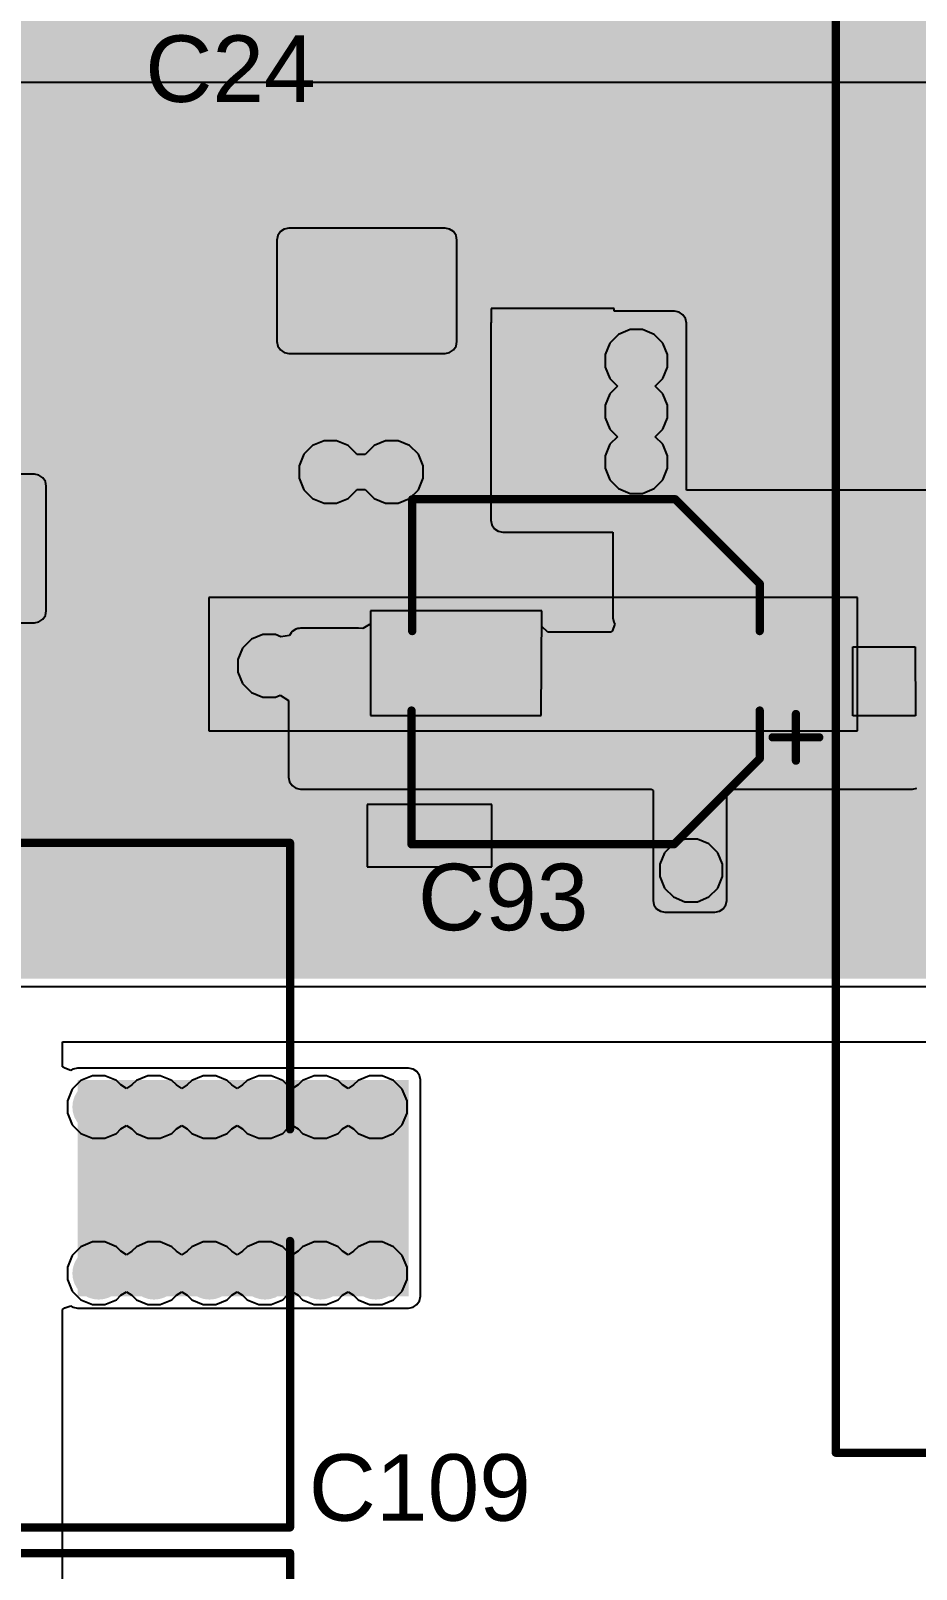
# Model space of a CAD drawing. Header units: millimetres. Extents: x 0 to 214, y 0 to 214.
# Drawn here: x 4.133 to 4.665, y 1.116 to 2.041 of the extents above; entities that cross this region are included whole.
import ezdxf

# ---------------------------------------------------------------- set-up
doc = ezdxf.new("R2010")
doc.units = ezdxf.units.MM
doc.header["$MEASUREMENT"] = 0
for name, color, linetype in [('BottomLayer', 5, 'Continuous'), ('BottomPaste', 16, 'Continuous'), ('BottomSolder', 6, 'Continuous'), ('TopLayer', 1, 'Continuous'), ('TopOverlay', 2, 'Continuous'), ('TopPaste', 8, 'Continuous'), ('TopSolder', 216, 'Continuous'), ('ViaHoleLayer', 16, 'Continuous')]:
    doc.layers.add(name, color=color, linetype=linetype)
doc.styles.add('Arial', font='', dxfattribs={"height": 0.2})
doc.styles.get('Arial').set_extended_font_data('Arial')

# ---------------------------------------------------------------- blocks, each defined once
blk = doc.blocks.new('50SVPF68M_4')
at = {"layer": 'TopOverlay', "const_width": 0.005}
for points in [[(-0.12165, 0.20576), (0.20576, 0.20576)], [(0.20576, 0.03356), (0.20576, 0.20576)]]:
    blk.add_lwpolyline(points, dxfattribs=at)
at = {"layer": 'TopOverlay', "const_width": 0.0025}
blk.add_lwpolyline([(0.20451, 0.20576, 1), (0.20701, 0.20576, 1)], format="xyb", close=True, dxfattribs=at)
blk.add_lwpolyline([(0.20451, 0.20576, 1), (0.20701, 0.20576, 1)], format="xyb", close=True, dxfattribs=at)
blk = doc.blocks.new('50SVPF68M_5')
at = {"layer": 'TopLayer'}
blk.add_hatch(color=1, dxfattribs=at).paths.add_polyline_path([(0.08858, 0.03248), (0.26575, 0.03248), (0.26575, -0.03248), (0.08858, -0.03248)])
at = {"layer": 'TopPaste'}
blk.add_hatch(color=8, dxfattribs=at).paths.add_polyline_path([(0.08858, 0.03248), (0.26575, 0.03248), (0.26575, -0.03248), (0.08858, -0.03248)])
at = {"layer": 'TopSolder'}
blk.add_hatch(color=216, dxfattribs=at).paths.add_polyline_path([(0.08658, 0.03448), (0.26775, 0.03448), (0.26775, -0.03448), (0.08658, -0.03448)])
at = {"layer": 'TopOverlay', "const_width": 0.005}
for points in [[(-0.12165, 0.20576), (0.20576, 0.20576)], [(0.20576, 0.03356), (0.20576, 0.20576)], [(0.20576, -0.20576), (0.20576, -0.03356)], [(-0.12165, -0.20576), (0.20576, -0.20576)]]:
    blk.add_lwpolyline(points, dxfattribs=at)
at = {"layer": 'TopOverlay', "const_width": 0.0025}
for points in [[(0.20451, 0.20576, 1), (0.20701, 0.20576, 1)], [(0.20451, 0.20576, 1), (0.20701, 0.20576, 1)], [(0.20451, 0.03356, 1), (0.20701, 0.03356, 1)], [(0.20451, -0.03356, 1), (0.20701, -0.03356, 1)], [(0.20451, -0.20576, 1), (0.20701, -0.20576, 1)], [(0.20451, -0.20576, 1), (0.20701, -0.20576, 1)]]:
    blk.add_lwpolyline(points, format="xyb", close=True, dxfattribs=at)
blk = doc.blocks.new('NB90_12S_S_C_12')
at = {"layer": 'TopOverlay', "const_width": 0.005}
for points in [[(0.4237, -0.71383), (0.4237, -0.62203)], [(0.4237, -0.71383), (-0.43857, -0.71381)]]:
    blk.add_lwpolyline(points, dxfattribs=at)
at = {"layer": 'TopOverlay', "const_width": 0.0025}
blk.add_lwpolyline([(0.42245, -0.71383, 1), (0.42495, -0.71383, 1)], format="xyb", close=True, dxfattribs=at)
blk.add_lwpolyline([(0.42245, -0.71383, 1), (0.42495, -0.71383, 1)], format="xyb", close=True, dxfattribs=at)
blk = doc.blocks.new('R___0402_B_15')
at = {"layer": 'BottomLayer'}
for points in [[(-0.0095, 0.0125), (-0.0095, -0.0125), (-0.0275, -0.0125), (-0.0275, 0.0125)], [(0.0275, 0.0125), (0.0275, -0.0125), (0.0095, -0.0125), (0.0095, 0.0125)]]:
    blk.add_hatch(color=5, dxfattribs=at).paths.add_polyline_path(points)
at = {"layer": 'BottomPaste'}
for points in [[(-0.0095, 0.0125), (-0.0095, -0.0125), (-0.0275, -0.0125), (-0.0275, 0.0125)], [(0.0275, 0.0125), (0.0275, -0.0125), (0.0095, -0.0125), (0.0095, 0.0125)]]:
    blk.add_hatch(color=16, dxfattribs=at).paths.add_polyline_path(points)
at = {"layer": 'BottomSolder'}
for points in [[(-0.00733, 0.01467), (-0.00733, -0.01467), (-0.02967, -0.01467), (-0.02967, 0.01467)], [(0.02967, 0.01467), (0.02967, -0.01467), (0.00733, -0.01467), (0.00733, 0.01467)]]:
    blk.add_hatch(color=6, dxfattribs=at).paths.add_polyline_path(points)
blk = doc.blocks.new('SOIC_8_0_154___3_90___W______B_25')
at = {"layer": 'BottomLayer'}
for points in [[(-0.07579, 0.08681), (-0.07579, 0.06319), (-0.13681, 0.06319), (-0.13681, 0.08681)], [(0.13681, 0.08681), (0.13681, 0.06319), (0.07579, 0.06319), (0.07579, 0.08681)], [(-0.07579, 0.03681), (-0.07579, 0.01319), (-0.13681, 0.01319), (-0.13681, 0.03681)], [(0.13681, 0.03681), (0.13681, 0.01319), (0.07579, 0.01319), (0.07579, 0.03681)], [(-0.07579, -0.01319), (-0.07579, -0.03681), (-0.13681, -0.03681), (-0.13681, -0.01319)], [(0.13681, -0.01319), (0.13681, -0.03681), (0.07579, -0.03681), (0.07579, -0.01319)], [(-0.07579, -0.06319), (-0.07579, -0.08681), (-0.13681, -0.08681), (-0.13681, -0.06319)], [(0.13681, -0.06319), (0.13681, -0.08681), (0.07579, -0.08681), (0.07579, -0.06319)]]:
    blk.add_hatch(color=5, dxfattribs=at).paths.add_polyline_path(points)
at = {"layer": 'BottomPaste'}
for points in [[(-0.07579, 0.08681), (-0.07579, 0.06319), (-0.13681, 0.06319), (-0.13681, 0.08681)], [(0.13681, 0.08681), (0.13681, 0.06319), (0.07579, 0.06319), (0.07579, 0.08681)], [(-0.07579, 0.03681), (-0.07579, 0.01319), (-0.13681, 0.01319), (-0.13681, 0.03681)], [(0.13681, 0.03681), (0.13681, 0.01319), (0.07579, 0.01319), (0.07579, 0.03681)], [(-0.07579, -0.01319), (-0.07579, -0.03681), (-0.13681, -0.03681), (-0.13681, -0.01319)], [(0.13681, -0.01319), (0.13681, -0.03681), (0.07579, -0.03681), (0.07579, -0.01319)], [(-0.07579, -0.06319), (-0.07579, -0.08681), (-0.13681, -0.08681), (-0.13681, -0.06319)], [(0.13681, -0.06319), (0.13681, -0.08681), (0.07579, -0.08681), (0.07579, -0.06319)]]:
    blk.add_hatch(color=16, dxfattribs=at).paths.add_polyline_path(points)
at = {"layer": 'BottomSolder'}
for points in [[(-0.07179, 0.09081), (-0.07179, 0.05919), (-0.14081, 0.05919), (-0.14081, 0.09081)], [(0.14081, 0.09081), (0.14081, 0.05919), (0.07179, 0.05919), (0.07179, 0.09081)], [(-0.07179, 0.04081), (-0.07179, 0.00919), (-0.14081, 0.00919), (-0.14081, 0.04081)], [(0.14081, 0.04081), (0.14081, 0.00919), (0.07179, 0.00919), (0.07179, 0.04081)], [(-0.07179, -0.00919), (-0.07179, -0.04081), (-0.14081, -0.04081), (-0.14081, -0.00919)], [(0.14081, -0.00919), (0.14081, -0.04081), (0.07179, -0.04081), (0.07179, -0.00919)], [(-0.07179, -0.05919), (-0.07179, -0.09081), (-0.14081, -0.09081), (-0.14081, -0.05919)], [(0.14081, -0.05919), (0.14081, -0.09081), (0.07179, -0.09081), (0.07179, -0.05919)]]:
    blk.add_hatch(color=6, dxfattribs=at).paths.add_polyline_path(points)
blk = doc.blocks.new('R___0402_B_34')
at = {"layer": 'BottomLayer'}
for points in [[(-0.0095, 0.0125), (-0.0095, -0.0125), (-0.0275, -0.0125), (-0.0275, 0.0125)], [(0.0275, 0.0125), (0.0275, -0.0125), (0.0095, -0.0125), (0.0095, 0.0125)]]:
    blk.add_hatch(color=5, dxfattribs=at).paths.add_polyline_path(points)
at = {"layer": 'BottomPaste'}
for points in [[(-0.0095, 0.0125), (-0.0095, -0.0125), (-0.0275, -0.0125), (-0.0275, 0.0125)], [(0.0275, 0.0125), (0.0275, -0.0125), (0.0095, -0.0125), (0.0095, 0.0125)]]:
    blk.add_hatch(color=16, dxfattribs=at).paths.add_polyline_path(points)
at = {"layer": 'BottomSolder'}
for points in [[(-0.00733, 0.01467), (-0.00733, -0.01467), (-0.02967, -0.01467), (-0.02967, 0.01467)], [(0.02967, 0.01467), (0.02967, -0.01467), (0.00733, -0.01467), (0.00733, 0.01467)]]:
    blk.add_hatch(color=6, dxfattribs=at).paths.add_polyline_path(points)
blk = doc.blocks.new('RVT1E330M0505_74')
at = {"layer": 'TopLayer'}
for points in [[(-0.14763, 0.01791), (-0.04133, 0.01791), (-0.04133, -0.01791), (-0.14763, -0.01791)], [(0.04133, 0.01791), (0.14763, 0.01791), (0.14763, -0.01791), (0.04133, -0.01791)]]:
    blk.add_hatch(color=1, dxfattribs=at).paths.add_polyline_path(points)
at = {"layer": 'TopPaste'}
for points in [[(-0.14763, 0.01791), (-0.04133, 0.01791), (-0.04133, -0.01791), (-0.14763, -0.01791)], [(0.04133, 0.01791), (0.14763, 0.01791), (0.14763, -0.01791), (0.04133, -0.01791)]]:
    blk.add_hatch(color=8, dxfattribs=at).paths.add_polyline_path(points)
at = {"layer": 'TopSolder'}
for points in [[(-0.14963, 0.01991), (-0.03933, 0.01991), (-0.03933, -0.01991), (-0.14963, -0.01991)], [(0.03933, 0.01991), (0.14963, 0.01991), (0.14963, -0.01991), (0.03933, -0.01991)]]:
    blk.add_hatch(color=216, dxfattribs=at).paths.add_polyline_path(points)
at = {"layer": 'TopOverlay', "const_width": 0.005}
for points in [[(-0.0531, 0.1043), (-0.1047, 0.0528)], [(0.1047, 0.1043), (-0.0531, 0.1043)], [(0.1047, 0.1043), (0.1047, 0.0239)], [(-0.12648, 0.054), (-0.12648, 0.026)], [(-0.1047, 0.0528), (-0.1047, 0.0239)], [(-0.11248, 0.04), (-0.14048, 0.04)], [(-0.1047, -0.0239), (-0.1047, -0.0524)], [(0.1043, -0.0239), (0.1043, -0.1031)], [(-0.054, -0.1031), (-0.1047, -0.0524)], [(0.1043, -0.1031), (-0.054, -0.1031)]]:
    blk.add_lwpolyline(points, dxfattribs=at)
at = {"layer": 'TopOverlay', "const_width": 0.0025}
for points in [[(-0.05435, 0.1043, 1), (-0.05185, 0.1043, 1)], [(-0.05435, 0.1043, 1), (-0.05185, 0.1043, 1)], [(0.10345, 0.1043, 1), (0.10595, 0.1043, 1)], [(0.10345, 0.1043, 1), (0.10595, 0.1043, 1)], [(-0.12773, 0.054, 1), (-0.12523, 0.054, 1)], [(-0.10595, 0.0528, 1), (-0.10345, 0.0528, 1)], [(-0.10595, 0.0528, 1), (-0.10345, 0.0528, 1)], [(-0.14173, 0.04, 1), (-0.13923, 0.04, 1)], [(-0.11373, 0.04, 1), (-0.11123, 0.04, 1)], [(-0.12773, 0.026, 1), (-0.12523, 0.026, 1)], [(-0.10595, 0.0239, 1), (-0.10345, 0.0239, 1)], [(0.10345, 0.0239, 1), (0.10595, 0.0239, 1)], [(-0.10595, -0.0239, 1), (-0.10345, -0.0239, 1)], [(0.10305, -0.0239, 1), (0.10555, -0.0239, 1)], [(-0.10595, -0.0524, 1), (-0.10345, -0.0524, 1)], [(-0.10595, -0.0524, 1), (-0.10345, -0.0524, 1)], [(-0.05525, -0.1031, 1), (-0.05275, -0.1031, 1)], [(-0.05525, -0.1031, 1), (-0.05275, -0.1031, 1)], [(0.10305, -0.1031, 1), (0.10555, -0.1031, 1)], [(0.10305, -0.1031, 1), (0.10555, -0.1031, 1)]]:
    blk.add_lwpolyline(points, format="xyb", close=True, dxfattribs=at)
blk = doc.blocks.new('C___1206_B_212')
at = {"layer": 'BottomLayer'}
for points in [[(-0.08, 0.035), (-0.02, 0.035), (-0.02, -0.035), (-0.08, -0.035)], [(0.02, 0.035), (0.08, 0.035), (0.08, -0.035), (0.02, -0.035)]]:
    blk.add_hatch(color=5, dxfattribs=at).paths.add_polyline_path(points)
at = {"layer": 'BottomPaste'}
for points in [[(-0.08, 0.035), (-0.02, 0.035), (-0.02, -0.035), (-0.08, -0.035)], [(0.02, 0.035), (0.08, 0.035), (0.08, -0.035), (0.02, -0.035)]]:
    blk.add_hatch(color=16, dxfattribs=at).paths.add_polyline_path(points)
at = {"layer": 'BottomSolder'}
for points in [[(-0.084, 0.039), (-0.016, 0.039), (-0.016, -0.039), (-0.084, -0.039)], [(0.016, 0.039), (0.084, 0.039), (0.084, -0.039), (0.016, -0.039)]]:
    blk.add_hatch(color=6, dxfattribs=at).paths.add_polyline_path(points)
blk = doc.blocks.new('CAP_0603_B_213')
at = {"layer": 'BottomLayer'}
for points in [[(-0.045, -0.0175), (-0.045, 0.0175), (-0.015, 0.0175), (-0.015, -0.0175)], [(0.015, -0.0175), (0.015, 0.0175), (0.045, 0.0175), (0.045, -0.0175)]]:
    blk.add_hatch(color=5, dxfattribs=at).paths.add_polyline_path(points)
at = {"layer": 'BottomPaste'}
for points in [[(-0.045, -0.0175), (-0.045, 0.0175), (-0.015, 0.0175), (-0.015, -0.0175)], [(0.015, -0.0175), (0.015, 0.0175), (0.045, 0.0175), (0.045, -0.0175)]]:
    blk.add_hatch(color=16, dxfattribs=at).paths.add_polyline_path(points)
at = {"layer": 'BottomSolder'}
for points in [[(-0.04736, -0.01986), (-0.04736, 0.01986), (-0.01264, 0.01986), (-0.01264, -0.01986)], [(0.01264, -0.01986), (0.01264, 0.01986), (0.04736, 0.01986), (0.04736, -0.01986)]]:
    blk.add_hatch(color=6, dxfattribs=at).paths.add_polyline_path(points)

msp = doc.modelspace()

# ---------------------------------------------------------------- hatches: boundary and pattern name
at = {"layer": 'BottomLayer'}
h = msp.add_hatch(color=5, dxfattribs=at)
edge = h.paths.add_edge_path()
edge.add_arc((4.313, 1.88833), 0.01181, 0, 360)
h = msp.add_hatch(color=5, dxfattribs=at)
edge = h.paths.add_edge_path()
edge.add_arc((4.35, 1.88833), 0.01181, 0, 360)
for points in [[(4.145, 1.692), (4.3767, 1.692), (4.3767, 1.875), (4.145, 1.875)], [(4.295, 1.692), (4.3767, 1.692), (4.3767, 1.875), (4.295, 1.875)], [(4.4167, 1.7465), (4.52, 1.7465), (4.52, 1.865), (4.4167, 1.865)], [(4.295, 1.692), (4.405, 1.692), (4.405, 1.785), (4.295, 1.785)], [(4.49, 1.68791), (4.82714, 1.68791), (4.82714, 1.7575), (4.49, 1.7575)], [(4.295, 1.592), (4.33, 1.592), (4.33, 1.6745), (4.295, 1.6745)], [(4.44, 1.592), (4.506, 1.592), (4.506, 1.672), (4.44, 1.672)], [(4.44, 1.642), (4.62, 1.642), (4.62, 1.672), (4.44, 1.672)], [(4.3, 1.592), (4.4504, 1.592), (4.4504, 1.622), (4.3, 1.622)], [(4.51422, 1.62196), (4.51422, 1.518), (4.54422, 1.518), (4.54422, 1.62196)], [(4.51495, 1.592), (4.663, 1.592), (4.663, 1.622), (4.51495, 1.622)]]:
    msp.add_hatch(color=5, dxfattribs=at).paths.add_polyline_path(points)
h = msp.add_hatch(color=5, dxfattribs=at)
edge = h.paths.add_edge_path()
edge.add_arc((4.497, 1.84233), 0.01181, 0, 360)
h = msp.add_hatch(color=5, dxfattribs=at)
edge = h.paths.add_edge_path()
edge.add_arc((4.497, 1.81191), 0.01181, 0, 360)
h = msp.add_hatch(color=5, dxfattribs=at)
edge = h.paths.add_edge_path()
edge.add_arc((4.313, 1.7755), 0.01181, 0, 360)
h = msp.add_hatch(color=5, dxfattribs=at)
edge = h.paths.add_edge_path()
edge.add_arc((4.35, 1.7755), 0.01181, 0, 360)
h = msp.add_hatch(color=5, dxfattribs=at)
edge = h.paths.add_edge_path()
edge.add_arc((4.497, 1.7815), 0.01181, 0, 360)
h = msp.add_hatch(color=5, dxfattribs=at)
edge = h.paths.add_edge_path()
edge.add_arc((4.27619, 1.659), 0.01181, 0, 360)
h = msp.add_hatch(color=5, dxfattribs=at)
edge = h.paths.add_edge_path()
edge.add_arc((4.4597, 1.65709), 0.01181, 0, 360)
h = msp.add_hatch(color=5, dxfattribs=at)
edge = h.paths.add_edge_path()
edge.add_arc((4.495, 1.657), 0.01181, 0, 360)
h = msp.add_hatch(color=5, dxfattribs=at)
edge = h.paths.add_edge_path()
edge.add_arc((4.53, 1.536), 0.01181, 0, 360)
h = msp.add_hatch(color=5, dxfattribs=at)
edge = h.paths.add_edge_path()
edge.add_arc((4.17366, 1.39377), 0.01181, 0, 360)
h = msp.add_hatch(color=5, dxfattribs=at)
edge = h.paths.add_edge_path()
edge.add_arc((4.207, 1.39377), 0.01181, 0, 360)
h = msp.add_hatch(color=5, dxfattribs=at)
edge = h.paths.add_edge_path()
edge.add_arc((4.24033, 1.39377), 0.01181, 0, 360)
h = msp.add_hatch(color=5, dxfattribs=at)
edge = h.paths.add_edge_path()
edge.add_arc((4.27366, 1.39377), 0.01181, 0, 360)
h = msp.add_hatch(color=5, dxfattribs=at)
edge = h.paths.add_edge_path()
edge.add_arc((4.307, 1.39377), 0.01181, 0, 360)
h = msp.add_hatch(color=5, dxfattribs=at)
edge = h.paths.add_edge_path()
edge.add_arc((4.34033, 1.39377), 0.01181, 0, 360)
h = msp.add_hatch(color=5, dxfattribs=at)
edge = h.paths.add_edge_path()
edge.add_arc((4.17366, 1.29377), 0.01181, 0, 360)
h = msp.add_hatch(color=5, dxfattribs=at)
edge = h.paths.add_edge_path()
edge.add_arc((4.207, 1.29377), 0.01181, 0, 360)
h = msp.add_hatch(color=5, dxfattribs=at)
edge = h.paths.add_edge_path()
edge.add_arc((4.24033, 1.29377), 0.01181, 0, 360)
h = msp.add_hatch(color=5, dxfattribs=at)
edge = h.paths.add_edge_path()
edge.add_arc((4.27366, 1.29377), 0.01181, 0, 360)
h = msp.add_hatch(color=5, dxfattribs=at)
edge = h.paths.add_edge_path()
edge.add_arc((4.307, 1.29377), 0.01181, 0, 360)
h = msp.add_hatch(color=5, dxfattribs=at)
edge = h.paths.add_edge_path()
edge.add_arc((4.34033, 1.29377), 0.01181, 0, 360)
at = {"layer": 'BottomSolder'}
msp.add_hatch(color=6, dxfattribs=at).paths.add_polyline_path([(3.696, 1.471), (5.885, 1.471), (5.885, 2.059), (3.696, 2.059)])
h = msp.add_hatch(color=6, dxfattribs=at)
edge = h.paths.add_edge_path()
edge.add_arc((4.313, 1.88833), 0.01581, 0, 360)
h = msp.add_hatch(color=6, dxfattribs=at)
edge = h.paths.add_edge_path()
edge.add_arc((4.35, 1.88833), 0.01581, 0, 360)
h = msp.add_hatch(color=6, dxfattribs=at)
edge = h.paths.add_edge_path()
edge.add_arc((4.497, 1.84233), 0.01581, 0, 360)
h = msp.add_hatch(color=6, dxfattribs=at)
edge = h.paths.add_edge_path()
edge.add_arc((4.497, 1.81191), 0.01581, 0, 360)
h = msp.add_hatch(color=6, dxfattribs=at)
edge = h.paths.add_edge_path()
edge.add_arc((4.497, 1.7815), 0.01581, 0, 360)
h = msp.add_hatch(color=6, dxfattribs=at)
edge = h.paths.add_edge_path()
edge.add_arc((4.313, 1.7755), 0.01581, 0, 360)
h = msp.add_hatch(color=6, dxfattribs=at)
edge = h.paths.add_edge_path()
edge.add_arc((4.35, 1.7755), 0.01581, 0, 360)
h = msp.add_hatch(color=6, dxfattribs=at)
edge = h.paths.add_edge_path()
edge.add_arc((4.27619, 1.659), 0.01581, 0, 360)
h = msp.add_hatch(color=6, dxfattribs=at)
edge = h.paths.add_edge_path()
edge.add_arc((4.4597, 1.65709), 0.01581, 0, 360)
h = msp.add_hatch(color=6, dxfattribs=at)
edge = h.paths.add_edge_path()
edge.add_arc((4.495, 1.657), 0.01581, 0, 360)
h = msp.add_hatch(color=6, dxfattribs=at)
edge = h.paths.add_edge_path()
edge.add_arc((4.53, 1.536), 0.01581, 0, 360)
h = msp.add_hatch(color=6, dxfattribs=at)
edge = h.paths.add_edge_path()
edge.add_arc((4.17366, 1.39377), 0.01581, 0, 360)
h = msp.add_hatch(color=6, dxfattribs=at)
edge = h.paths.add_edge_path()
edge.add_arc((4.207, 1.39377), 0.01581, 0, 360)
h = msp.add_hatch(color=6, dxfattribs=at)
edge = h.paths.add_edge_path()
edge.add_arc((4.24033, 1.39377), 0.01581, 0, 360)
h = msp.add_hatch(color=6, dxfattribs=at)
edge = h.paths.add_edge_path()
edge.add_arc((4.27366, 1.39377), 0.01581, 0, 360)
h = msp.add_hatch(color=6, dxfattribs=at)
edge = h.paths.add_edge_path()
edge.add_arc((4.307, 1.39377), 0.01581, 0, 360)
h = msp.add_hatch(color=6, dxfattribs=at)
edge = h.paths.add_edge_path()
edge.add_arc((4.34033, 1.39377), 0.01581, 0, 360)
h = msp.add_hatch(color=6, dxfattribs=at)
edge = h.paths.add_edge_path()
edge.add_arc((4.17366, 1.29377), 0.01581, 0, 360)
h = msp.add_hatch(color=6, dxfattribs=at)
edge = h.paths.add_edge_path()
edge.add_arc((4.207, 1.29377), 0.01581, 0, 360)
h = msp.add_hatch(color=6, dxfattribs=at)
edge = h.paths.add_edge_path()
edge.add_arc((4.24033, 1.29377), 0.01581, 0, 360)
h = msp.add_hatch(color=6, dxfattribs=at)
edge = h.paths.add_edge_path()
edge.add_arc((4.27366, 1.29377), 0.01581, 0, 360)
h = msp.add_hatch(color=6, dxfattribs=at)
edge = h.paths.add_edge_path()
edge.add_arc((4.307, 1.29377), 0.01581, 0, 360)
h = msp.add_hatch(color=6, dxfattribs=at)
edge = h.paths.add_edge_path()
edge.add_arc((4.34033, 1.29377), 0.01581, 0, 360)
at = {"layer": 'TopLayer'}
for points in [[(4.288, 1.854), (4.382, 1.854), (4.382, 1.915), (4.288, 1.915)], [(3.701, 1.692), (4.135, 1.692), (4.135, 1.767), (3.701, 1.767)], [(4.25303, 1.635), (4.43003, 1.635), (4.43003, 1.679), (4.25303, 1.679)], [(4.448, 1.635), (4.61915, 1.635), (4.61915, 1.679), (4.448, 1.679)], [(4.161, 1.28), (4.36, 1.28), (4.36, 1.41), (4.161, 1.41)]]:
    msp.add_hatch(color=1, dxfattribs=at).paths.add_polyline_path(points)
h = msp.add_hatch(color=1, dxfattribs=at)
edge = h.paths.add_edge_path()
edge.add_arc((4.313, 1.88833), 0.01181, 0, 360)
h = msp.add_hatch(color=1, dxfattribs=at)
edge = h.paths.add_edge_path()
edge.add_arc((4.35, 1.88833), 0.01181, 0, 360)
h = msp.add_hatch(color=1, dxfattribs=at)
edge = h.paths.add_edge_path()
edge.add_arc((4.497, 1.84233), 0.01181, 0, 360)
h = msp.add_hatch(color=1, dxfattribs=at)
edge = h.paths.add_edge_path()
edge.add_arc((4.497, 1.81191), 0.01181, 0, 360)
h = msp.add_hatch(color=1, dxfattribs=at)
edge = h.paths.add_edge_path()
edge.add_arc((4.313, 1.7755), 0.01181, 0, 360)
h = msp.add_hatch(color=1, dxfattribs=at)
edge = h.paths.add_edge_path()
edge.add_arc((4.35, 1.7755), 0.01181, 0, 360)
h = msp.add_hatch(color=1, dxfattribs=at)
edge = h.paths.add_edge_path()
edge.add_arc((4.497, 1.7815), 0.01181, 0, 360)
h = msp.add_hatch(color=1, dxfattribs=at)
edge = h.paths.add_edge_path()
edge.add_arc((4.27619, 1.659), 0.01181, 0, 360)
h = msp.add_hatch(color=1, dxfattribs=at)
edge = h.paths.add_edge_path()
edge.add_arc((4.4597, 1.65709), 0.01181, 0, 360)
h = msp.add_hatch(color=1, dxfattribs=at)
edge = h.paths.add_edge_path()
edge.add_arc((4.495, 1.657), 0.01181, 0, 360)
h = msp.add_hatch(color=1, dxfattribs=at)
edge = h.paths.add_edge_path()
edge.add_arc((4.53, 1.536), 0.01181, 0, 360)
h = msp.add_hatch(color=1, dxfattribs=at)
edge = h.paths.add_edge_path()
edge.add_arc((4.17366, 1.39377), 0.01181, 0, 360)
h = msp.add_hatch(color=1, dxfattribs=at)
edge = h.paths.add_edge_path()
edge.add_arc((4.207, 1.39377), 0.01181, 0, 360)
h = msp.add_hatch(color=1, dxfattribs=at)
edge = h.paths.add_edge_path()
edge.add_arc((4.24033, 1.39377), 0.01181, 0, 360)
h = msp.add_hatch(color=1, dxfattribs=at)
edge = h.paths.add_edge_path()
edge.add_arc((4.27366, 1.39377), 0.01181, 0, 360)
h = msp.add_hatch(color=1, dxfattribs=at)
edge = h.paths.add_edge_path()
edge.add_arc((4.307, 1.39377), 0.01181, 0, 360)
h = msp.add_hatch(color=1, dxfattribs=at)
edge = h.paths.add_edge_path()
edge.add_arc((4.34033, 1.39377), 0.01181, 0, 360)
h = msp.add_hatch(color=1, dxfattribs=at)
edge = h.paths.add_edge_path()
edge.add_arc((4.17366, 1.29377), 0.01181, 0, 360)
h = msp.add_hatch(color=1, dxfattribs=at)
edge = h.paths.add_edge_path()
edge.add_arc((4.207, 1.29377), 0.01181, 0, 360)
h = msp.add_hatch(color=1, dxfattribs=at)
edge = h.paths.add_edge_path()
edge.add_arc((4.24033, 1.29377), 0.01181, 0, 360)
h = msp.add_hatch(color=1, dxfattribs=at)
edge = h.paths.add_edge_path()
edge.add_arc((4.27366, 1.29377), 0.01181, 0, 360)
h = msp.add_hatch(color=1, dxfattribs=at)
edge = h.paths.add_edge_path()
edge.add_arc((4.307, 1.29377), 0.01181, 0, 360)
h = msp.add_hatch(color=1, dxfattribs=at)
edge = h.paths.add_edge_path()
edge.add_arc((4.34033, 1.29377), 0.01181, 0, 360)
at = {"layer": 'TopSolder'}
msp.add_hatch(color=216, dxfattribs=at).paths.add_polyline_path([(3.696, 1.471), (5.885, 1.471), (5.885, 2.059), (3.696, 2.059)])
h = msp.add_hatch(color=216, dxfattribs=at)
edge = h.paths.add_edge_path()
edge.add_arc((4.313, 1.88833), 0.01581, 0, 360)
h = msp.add_hatch(color=216, dxfattribs=at)
edge = h.paths.add_edge_path()
edge.add_arc((4.35, 1.88833), 0.01581, 0, 360)
h = msp.add_hatch(color=216, dxfattribs=at)
edge = h.paths.add_edge_path()
edge.add_arc((4.497, 1.84233), 0.01581, 0, 360)
h = msp.add_hatch(color=216, dxfattribs=at)
edge = h.paths.add_edge_path()
edge.add_arc((4.497, 1.81191), 0.01581, 0, 360)
h = msp.add_hatch(color=216, dxfattribs=at)
edge = h.paths.add_edge_path()
edge.add_arc((4.497, 1.7815), 0.01581, 0, 360)
h = msp.add_hatch(color=216, dxfattribs=at)
edge = h.paths.add_edge_path()
edge.add_arc((4.313, 1.7755), 0.01581, 0, 360)
h = msp.add_hatch(color=216, dxfattribs=at)
edge = h.paths.add_edge_path()
edge.add_arc((4.35, 1.7755), 0.01581, 0, 360)
h = msp.add_hatch(color=216, dxfattribs=at)
edge = h.paths.add_edge_path()
edge.add_arc((4.27619, 1.659), 0.01581, 0, 360)
h = msp.add_hatch(color=216, dxfattribs=at)
edge = h.paths.add_edge_path()
edge.add_arc((4.4597, 1.65709), 0.01581, 0, 360)
h = msp.add_hatch(color=216, dxfattribs=at)
edge = h.paths.add_edge_path()
edge.add_arc((4.495, 1.657), 0.01581, 0, 360)
h = msp.add_hatch(color=216, dxfattribs=at)
edge = h.paths.add_edge_path()
edge.add_arc((4.53, 1.536), 0.01581, 0, 360)
h = msp.add_hatch(color=216, dxfattribs=at)
edge = h.paths.add_edge_path()
edge.add_arc((4.17366, 1.39377), 0.01581, 0, 360)
h = msp.add_hatch(color=216, dxfattribs=at)
edge = h.paths.add_edge_path()
edge.add_arc((4.207, 1.39377), 0.01581, 0, 360)
h = msp.add_hatch(color=216, dxfattribs=at)
edge = h.paths.add_edge_path()
edge.add_arc((4.24033, 1.39377), 0.01581, 0, 360)
h = msp.add_hatch(color=216, dxfattribs=at)
edge = h.paths.add_edge_path()
edge.add_arc((4.27366, 1.39377), 0.01581, 0, 360)
h = msp.add_hatch(color=216, dxfattribs=at)
edge = h.paths.add_edge_path()
edge.add_arc((4.307, 1.39377), 0.01581, 0, 360)
h = msp.add_hatch(color=216, dxfattribs=at)
edge = h.paths.add_edge_path()
edge.add_arc((4.34033, 1.39377), 0.01581, 0, 360)
h = msp.add_hatch(color=216, dxfattribs=at)
edge = h.paths.add_edge_path()
edge.add_arc((4.17366, 1.29377), 0.01581, 0, 360)
h = msp.add_hatch(color=216, dxfattribs=at)
edge = h.paths.add_edge_path()
edge.add_arc((4.207, 1.29377), 0.01581, 0, 360)
h = msp.add_hatch(color=216, dxfattribs=at)
edge = h.paths.add_edge_path()
edge.add_arc((4.24033, 1.29377), 0.01581, 0, 360)
h = msp.add_hatch(color=216, dxfattribs=at)
edge = h.paths.add_edge_path()
edge.add_arc((4.27366, 1.29377), 0.01581, 0, 360)
h = msp.add_hatch(color=216, dxfattribs=at)
edge = h.paths.add_edge_path()
edge.add_arc((4.307, 1.29377), 0.01581, 0, 360)
h = msp.add_hatch(color=216, dxfattribs=at)
edge = h.paths.add_edge_path()
edge.add_arc((4.34033, 1.29377), 0.01581, 0, 360)
at = {"layer": 'ViaHoleLayer'}
h = msp.add_hatch(color=16, dxfattribs=at)
edge = h.paths.add_edge_path()
edge.add_arc((4.313, 1.88833), 0.00591, 0, 360)
h = msp.add_hatch(color=16, dxfattribs=at)
edge = h.paths.add_edge_path()
edge.add_arc((4.35, 1.88833), 0.00591, 0, 360)
h = msp.add_hatch(color=16, dxfattribs=at)
edge = h.paths.add_edge_path()
edge.add_arc((4.497, 1.84233), 0.00591, 0, 360)
h = msp.add_hatch(color=16, dxfattribs=at)
edge = h.paths.add_edge_path()
edge.add_arc((4.497, 1.81191), 0.00591, 0, 360)
h = msp.add_hatch(color=16, dxfattribs=at)
edge = h.paths.add_edge_path()
edge.add_arc((4.497, 1.7815), 0.00591, 0, 360)
h = msp.add_hatch(color=16, dxfattribs=at)
edge = h.paths.add_edge_path()
edge.add_arc((4.313, 1.7755), 0.00591, 0, 360)
h = msp.add_hatch(color=16, dxfattribs=at)
edge = h.paths.add_edge_path()
edge.add_arc((4.35, 1.7755), 0.00591, 0, 360)
h = msp.add_hatch(color=16, dxfattribs=at)
edge = h.paths.add_edge_path()
edge.add_arc((4.27619, 1.659), 0.00591, 0, 360)
h = msp.add_hatch(color=16, dxfattribs=at)
edge = h.paths.add_edge_path()
edge.add_arc((4.4597, 1.65709), 0.00591, 0, 360)
h = msp.add_hatch(color=16, dxfattribs=at)
edge = h.paths.add_edge_path()
edge.add_arc((4.495, 1.657), 0.00591, 0, 360)
h = msp.add_hatch(color=16, dxfattribs=at)
edge = h.paths.add_edge_path()
edge.add_arc((4.53, 1.536), 0.00591, 0, 360)
h = msp.add_hatch(color=16, dxfattribs=at)
edge = h.paths.add_edge_path()
edge.add_arc((4.17366, 1.39377), 0.00591, 0, 360)
h = msp.add_hatch(color=16, dxfattribs=at)
edge = h.paths.add_edge_path()
edge.add_arc((4.207, 1.39377), 0.00591, 0, 360)
h = msp.add_hatch(color=16, dxfattribs=at)
edge = h.paths.add_edge_path()
edge.add_arc((4.24033, 1.39377), 0.00591, 0, 360)
h = msp.add_hatch(color=16, dxfattribs=at)
edge = h.paths.add_edge_path()
edge.add_arc((4.27366, 1.39377), 0.00591, 0, 360)
h = msp.add_hatch(color=16, dxfattribs=at)
edge = h.paths.add_edge_path()
edge.add_arc((4.307, 1.39377), 0.00591, 0, 360)
h = msp.add_hatch(color=16, dxfattribs=at)
edge = h.paths.add_edge_path()
edge.add_arc((4.34033, 1.39377), 0.00591, 0, 360)
h = msp.add_hatch(color=16, dxfattribs=at)
edge = h.paths.add_edge_path()
edge.add_arc((4.17366, 1.29377), 0.00591, 0, 360)
h = msp.add_hatch(color=16, dxfattribs=at)
edge = h.paths.add_edge_path()
edge.add_arc((4.207, 1.29377), 0.00591, 0, 360)
h = msp.add_hatch(color=16, dxfattribs=at)
edge = h.paths.add_edge_path()
edge.add_arc((4.24033, 1.29377), 0.00591, 0, 360)
h = msp.add_hatch(color=16, dxfattribs=at)
edge = h.paths.add_edge_path()
edge.add_arc((4.27366, 1.29377), 0.00591, 0, 360)
h = msp.add_hatch(color=16, dxfattribs=at)
edge = h.paths.add_edge_path()
edge.add_arc((4.307, 1.29377), 0.00591, 0, 360)
h = msp.add_hatch(color=16, dxfattribs=at)
edge = h.paths.add_edge_path()
edge.add_arc((4.34033, 1.29377), 0.00591, 0, 360)

# ---------------------------------------------------------------- linework, layer by layer
at = {"layer": 'BottomLayer'}
for p, q in [((3.706, 2.01), (5.27024, 2.01)), ((4.4837, 1.87391), (4.4097, 1.87391)), ((4.4097, 1.87391), (4.4097, 1.86569)), ((4.4837, 1.87214), (4.4837, 1.87391)), ((4.52, 1.87214), (4.4837, 1.87214)), ((4.52273, 1.87159), (4.52, 1.87214)), ((4.52505, 1.87005), (4.52273, 1.87159)), ((4.52659, 1.86773), (4.52505, 1.87005)), ((4.4097, 1.86569), (4.40956, 1.865)), ((4.40956, 1.865), (4.40956, 1.7465)), ((4.52714, 1.865), (4.52659, 1.86773)), ((4.52714, 1.76464), (4.52714, 1.865)), ((4.82714, 1.76464), (4.52714, 1.76464)), ((4.40956, 1.7465), (4.41011, 1.74377)), ((4.41011, 1.74377), (4.41165, 1.74145)), ((4.41165, 1.74145), (4.41397, 1.73991)), ((4.41397, 1.73991), (4.4167, 1.73936)), ((4.4167, 1.73936), (4.48286, 1.73936)), ((4.48286, 1.73936), (4.48286, 1.68791)), ((4.33663, 1.68381), (4.3325, 1.6815)), ((4.33714, 1.68416), (4.33663, 1.68381)), ((4.44026, 1.692), (4.33714, 1.692)), ((4.33714, 1.692), (4.33714, 1.62914)), ((4.44026, 1.692), (4.33714, 1.692)), ((4.33714, 1.692), (4.33714, 1.68416)), ((4.43973, 1.62914), (4.44026, 1.692)), ((4.44018, 1.68269), (4.44026, 1.692)), ((4.4841, 1.68414), (4.48248, 1.67986)), ((4.48286, 1.68791), (4.48341, 1.68517)), ((4.48341, 1.68517), (4.4841, 1.68414)), ((4.26553, 1.67495), (4.26024, 1.66966)), ((4.27245, 1.67781), (4.26553, 1.67495)), ((4.27993, 1.67781), (4.27245, 1.67781)), ((4.28316, 1.67647), (4.27993, 1.67781)), ((4.28839, 1.67723), (4.28316, 1.67647)), ((4.28949, 1.67885), (4.28839, 1.67723)), ((4.28995, 1.67955), (4.28949, 1.67885)), ((4.29227, 1.68109), (4.28995, 1.67955)), ((4.2935, 1.68134), (4.29227, 1.68109)), ((4.29431, 1.6815), (4.2935, 1.6815)), ((4.2935, 1.6815), (4.2935, 1.68134)), ((4.295, 1.68164), (4.29431, 1.6815)), ((4.32763, 1.68164), (4.295, 1.68164)), ((4.33, 1.68164), (4.32763, 1.68164)), ((4.3325, 1.6815), (4.33, 1.68164)), ((4.4437, 1.67914), (4.44018, 1.68269)), ((4.48188, 1.67914), (4.4437, 1.67914)), ((4.48248, 1.67986), (4.48188, 1.67914)), ((4.26024, 1.66966), (4.25738, 1.66274)), ((4.62714, 1.629), (4.62714, 1.67041)), ((4.62714, 1.67041), (4.66471, 1.67041)), ((4.66471, 1.67041), (4.66496, 1.629)), ((4.25738, 1.66274), (4.25738, 1.65526)), ((4.25738, 1.65526), (4.26024, 1.64834)), ((4.26024, 1.64834), (4.26553, 1.64305)), ((4.26553, 1.64305), (4.27245, 1.64019)), ((4.27245, 1.64019), (4.27993, 1.64019)), ((4.27993, 1.64019), (4.28286, 1.6414)), ((4.28286, 1.6414), (4.28786, 1.63806)), ((4.28786, 1.63806), (4.28786, 1.592)), ((4.33714, 1.62914), (4.43973, 1.62914)), ((4.64491, 1.629), (4.62714, 1.629)), ((4.66496, 1.629), (4.64491, 1.629)), ((4.28786, 1.592), (4.28841, 1.58927)), ((4.28841, 1.58927), (4.28995, 1.58695)), ((4.28995, 1.58695), (4.29227, 1.58541)), ((4.29227, 1.58541), (4.295, 1.58486)), ((4.295, 1.58486), (4.506, 1.58486)), ((4.506, 1.58486), (4.50709, 1.58397)), ((4.50709, 1.58397), (4.50709, 1.518)), ((4.55136, 1.518), (4.55136, 1.58486)), ((4.55136, 1.58486), (4.663, 1.58486)), ((4.663, 1.58486), (4.66573, 1.58541)), ((4.41021, 1.57572), (4.33519, 1.57572)), ((4.33519, 1.57572), (4.33519, 1.5381)), ((4.41021, 1.5381), (4.41021, 1.57572)), ((4.33519, 1.5381), (4.41021, 1.5381)), ((4.50709, 1.518), (4.50763, 1.51527)), ((4.55082, 1.51527), (4.55136, 1.518)), ((4.50763, 1.51527), (4.50918, 1.51295)), ((4.50918, 1.51295), (4.51149, 1.51141)), ((4.51149, 1.51141), (4.51422, 1.51086)), ((4.51422, 1.51086), (4.54422, 1.51086)), ((4.54422, 1.51086), (4.54696, 1.51141)), ((4.54696, 1.51141), (4.54927, 1.51295)), ((4.54927, 1.51295), (4.55082, 1.51527)), ((4.16301, 1.40972), (4.15772, 1.40443)), ((4.16992, 1.41259), (4.16301, 1.40972)), ((4.17741, 1.41259), (4.16992, 1.41259)), ((4.18432, 1.40972), (4.17741, 1.41259)), ((4.18706, 1.40698), (4.18432, 1.40972)), ((4.19033, 1.40489), (4.18706, 1.40698)), ((4.1936, 1.40698), (4.19033, 1.40489)), ((4.19634, 1.40972), (4.1936, 1.40698)), ((4.20326, 1.41259), (4.19634, 1.40972)), ((4.21074, 1.41259), (4.20326, 1.41259)), ((4.21765, 1.40972), (4.21074, 1.41259)), ((4.2204, 1.40698), (4.21765, 1.40972)), ((4.22366, 1.40489), (4.2204, 1.40698)), ((4.22693, 1.40698), (4.22366, 1.40489)), ((4.22967, 1.40972), (4.22693, 1.40698)), ((4.23659, 1.41259), (4.22967, 1.40972)), ((4.24407, 1.41259), (4.23659, 1.41259)), ((4.25099, 1.40972), (4.24407, 1.41259)), ((4.25373, 1.40698), (4.25099, 1.40972)), ((4.257, 1.40489), (4.25373, 1.40698)), ((4.26026, 1.40698), (4.257, 1.40489)), ((4.26301, 1.40972), (4.26026, 1.40698)), ((4.26992, 1.41259), (4.26301, 1.40972)), ((4.27741, 1.41259), (4.26992, 1.41259)), ((4.28432, 1.40972), (4.27741, 1.41259)), ((4.28706, 1.40698), (4.28432, 1.40972)), ((4.29033, 1.40489), (4.28706, 1.40698)), ((4.2936, 1.40698), (4.29033, 1.40489)), ((4.29634, 1.40972), (4.2936, 1.40698)), ((4.30326, 1.41259), (4.29634, 1.40972)), ((4.31074, 1.41259), (4.30326, 1.41259)), ((4.31765, 1.40972), (4.31074, 1.41259)), ((4.3204, 1.40698), (4.31765, 1.40972)), ((4.32366, 1.40489), (4.3204, 1.40698)), ((4.32693, 1.40698), (4.32366, 1.40489)), ((4.32967, 1.40972), (4.32693, 1.40698)), ((4.33659, 1.41259), (4.32967, 1.40972)), ((4.34407, 1.41259), (4.33659, 1.41259)), ((4.35099, 1.40972), (4.34407, 1.41259)), ((4.35628, 1.40443), (4.35099, 1.40972)), ((4.15772, 1.40443), (4.15485, 1.39752)), ((4.15485, 1.39752), (4.15485, 1.39003)), ((4.35914, 1.39752), (4.35628, 1.40443)), ((4.35914, 1.39003), (4.35914, 1.39752)), ((4.15485, 1.39003), (4.15772, 1.38312)), ((4.35628, 1.38312), (4.35914, 1.39003)), ((4.15772, 1.38312), (4.16301, 1.37783)), ((4.18432, 1.37783), (4.18706, 1.38057)), ((4.18706, 1.38057), (4.19033, 1.38266)), ((4.19033, 1.38266), (4.1936, 1.38057)), ((4.1936, 1.38057), (4.19634, 1.37783)), ((4.21765, 1.37783), (4.2204, 1.38057)), ((4.2204, 1.38057), (4.22366, 1.38266)), ((4.22366, 1.38266), (4.22693, 1.38057)), ((4.22693, 1.38057), (4.22967, 1.37783)), ((4.25099, 1.37783), (4.25373, 1.38057)), ((4.25373, 1.38057), (4.257, 1.38266)), ((4.257, 1.38266), (4.26026, 1.38057)), ((4.26026, 1.38057), (4.26301, 1.37783)), ((4.28432, 1.37783), (4.28706, 1.38057)), ((4.28706, 1.38057), (4.29033, 1.38266)), ((4.29033, 1.38266), (4.2936, 1.38057)), ((4.2936, 1.38057), (4.29634, 1.37783)), ((4.31765, 1.37783), (4.3204, 1.38057)), ((4.3204, 1.38057), (4.32366, 1.38266)), ((4.32366, 1.38266), (4.32693, 1.38057)), ((4.32693, 1.38057), (4.32967, 1.37783)), ((4.35099, 1.37783), (4.35628, 1.38312)), ((4.16301, 1.37783), (4.16992, 1.37496)), ((4.16992, 1.37496), (4.17741, 1.37496)), ((4.17741, 1.37496), (4.18432, 1.37783)), ((4.19634, 1.37783), (4.20326, 1.37496)), ((4.20326, 1.37496), (4.21074, 1.37496)), ((4.21074, 1.37496), (4.21765, 1.37783)), ((4.22967, 1.37783), (4.23659, 1.37496)), ((4.23659, 1.37496), (4.24407, 1.37496)), ((4.24407, 1.37496), (4.25099, 1.37783)), ((4.26301, 1.37783), (4.26992, 1.37496)), ((4.26992, 1.37496), (4.27741, 1.37496)), ((4.27741, 1.37496), (4.28432, 1.37783)), ((4.29634, 1.37783), (4.30326, 1.37496)), ((4.30326, 1.37496), (4.31074, 1.37496)), ((4.31074, 1.37496), (4.31765, 1.37783)), ((4.32967, 1.37783), (4.33659, 1.37496)), ((4.33659, 1.37496), (4.34407, 1.37496)), ((4.34407, 1.37496), (4.35099, 1.37783)), ((4.15772, 1.30443), (4.15485, 1.29752)), ((4.16301, 1.30972), (4.15772, 1.30443)), ((4.16992, 1.31259), (4.16301, 1.30972)), ((4.17741, 1.31259), (4.16992, 1.31259)), ((4.18432, 1.30972), (4.17741, 1.31259)), ((4.18706, 1.30698), (4.18432, 1.30972)), ((4.19033, 1.30489), (4.18706, 1.30698)), ((4.1936, 1.30698), (4.19033, 1.30489)), ((4.19634, 1.30972), (4.1936, 1.30698)), ((4.20326, 1.31259), (4.19634, 1.30972)), ((4.21074, 1.31259), (4.20326, 1.31259)), ((4.21765, 1.30972), (4.21074, 1.31259)), ((4.2204, 1.30698), (4.21765, 1.30972)), ((4.22366, 1.30489), (4.2204, 1.30698)), ((4.22693, 1.30698), (4.22366, 1.30489)), ((4.22967, 1.30972), (4.22693, 1.30698)), ((4.23659, 1.31259), (4.22967, 1.30972)), ((4.24407, 1.31259), (4.23659, 1.31259)), ((4.25099, 1.30972), (4.24407, 1.31259)), ((4.25373, 1.30698), (4.25099, 1.30972)), ((4.257, 1.30489), (4.25373, 1.30698)), ((4.26026, 1.30698), (4.257, 1.30489)), ((4.26301, 1.30972), (4.26026, 1.30698)), ((4.26992, 1.31259), (4.26301, 1.30972)), ((4.27741, 1.31259), (4.26992, 1.31259)), ((4.28432, 1.30972), (4.27741, 1.31259)), ((4.28706, 1.30698), (4.28432, 1.30972)), ((4.29033, 1.30489), (4.28706, 1.30698)), ((4.2936, 1.30698), (4.29033, 1.30489)), ((4.29634, 1.30972), (4.2936, 1.30698)), ((4.30326, 1.31259), (4.29634, 1.30972)), ((4.31074, 1.31259), (4.30326, 1.31259)), ((4.31765, 1.30972), (4.31074, 1.31259)), ((4.3204, 1.30698), (4.31765, 1.30972)), ((4.32366, 1.30489), (4.3204, 1.30698)), ((4.32693, 1.30698), (4.32366, 1.30489)), ((4.32967, 1.30972), (4.32693, 1.30698)), ((4.33659, 1.31259), (4.32967, 1.30972)), ((4.34407, 1.31259), (4.33659, 1.31259)), ((4.35099, 1.30972), (4.34407, 1.31259)), ((4.35628, 1.30443), (4.35099, 1.30972)), ((4.35914, 1.29752), (4.35628, 1.30443)), ((4.15485, 1.29752), (4.15485, 1.29003)), ((4.35914, 1.29003), (4.35914, 1.29752)), ((4.15485, 1.29003), (4.15772, 1.28312)), ((4.35628, 1.28312), (4.35914, 1.29003)), ((4.15772, 1.28312), (4.16301, 1.27783)), ((4.16301, 1.27783), (4.16992, 1.27496)), ((4.17741, 1.27496), (4.18432, 1.27783)), ((4.18432, 1.27783), (4.18706, 1.28057)), ((4.18706, 1.28057), (4.19033, 1.28266)), ((4.19033, 1.28266), (4.1936, 1.28057)), ((4.1936, 1.28057), (4.19634, 1.27783)), ((4.19634, 1.27783), (4.20326, 1.27496)), ((4.21074, 1.27496), (4.21765, 1.27783)), ((4.21765, 1.27783), (4.2204, 1.28057)), ((4.2204, 1.28057), (4.22366, 1.28266)), ((4.22366, 1.28266), (4.22693, 1.28057)), ((4.22693, 1.28057), (4.22967, 1.27783)), ((4.22967, 1.27783), (4.23659, 1.27496)), ((4.24407, 1.27496), (4.25099, 1.27783)), ((4.25099, 1.27783), (4.25373, 1.28057)), ((4.25373, 1.28057), (4.257, 1.28266)), ((4.257, 1.28266), (4.26026, 1.28057)), ((4.26026, 1.28057), (4.26301, 1.27783)), ((4.26301, 1.27783), (4.26992, 1.27496)), ((4.27741, 1.27496), (4.28432, 1.27783)), ((4.28432, 1.27783), (4.28706, 1.28057)), ((4.28706, 1.28057), (4.29033, 1.28266)), ((4.29033, 1.28266), (4.2936, 1.28057)), ((4.2936, 1.28057), (4.29634, 1.27783)), ((4.29634, 1.27783), (4.30326, 1.27496)), ((4.31074, 1.27496), (4.31765, 1.27783)), ((4.31765, 1.27783), (4.3204, 1.28057)), ((4.3204, 1.28057), (4.32366, 1.28266)), ((4.32366, 1.28266), (4.32693, 1.28057)), ((4.32693, 1.28057), (4.32967, 1.27783)), ((4.32967, 1.27783), (4.33659, 1.27496)), ((4.34407, 1.27496), (4.35099, 1.27783)), ((4.35099, 1.27783), (4.35628, 1.28312)), ((4.16992, 1.27496), (4.17741, 1.27496)), ((4.20326, 1.27496), (4.21074, 1.27496)), ((4.23659, 1.27496), (4.24407, 1.27496)), ((4.26992, 1.27496), (4.27741, 1.27496)), ((4.30326, 1.27496), (4.31074, 1.27496)), ((4.33659, 1.27496), (4.34407, 1.27496))]:
    msp.add_line(p, q, dxfattribs=at)
at = {"layer": 'TopLayer'}
for p, q in [((4.28141, 1.91773), (4.28086, 1.915)), ((4.28086, 1.915), (4.28086, 1.854)), ((4.28295, 1.92005), (4.28141, 1.91773)), ((4.28527, 1.92159), (4.28295, 1.92005)), ((4.288, 1.92214), (4.28527, 1.92159)), ((4.382, 1.92214), (4.288, 1.92214)), ((4.38473, 1.92159), (4.382, 1.92214)), ((4.38705, 1.92005), (4.38473, 1.92159)), ((4.38859, 1.91773), (4.38705, 1.92005)), ((4.38914, 1.915), (4.38859, 1.91773)), ((4.38914, 1.854), (4.38914, 1.915)), ((4.49326, 1.86114), (4.48634, 1.85827)), ((4.50074, 1.86114), (4.49326, 1.86114)), ((4.50766, 1.85827), (4.50074, 1.86114)), ((4.28086, 1.854), (4.28141, 1.85127)), ((4.28141, 1.85127), (4.28295, 1.84895)), ((4.38705, 1.84895), (4.38859, 1.85127)), ((4.38859, 1.85127), (4.38914, 1.854)), ((4.48105, 1.85298), (4.47819, 1.84607)), ((4.48634, 1.85827), (4.48105, 1.85298)), ((4.51295, 1.85298), (4.50766, 1.85827)), ((4.51581, 1.84607), (4.51295, 1.85298)), ((4.28295, 1.84895), (4.28527, 1.84741)), ((4.28527, 1.84741), (4.288, 1.84686)), ((4.288, 1.84686), (4.382, 1.84686)), ((4.382, 1.84686), (4.38473, 1.84741)), ((4.38473, 1.84741), (4.38705, 1.84895)), ((4.47819, 1.84607), (4.47819, 1.83858)), ((4.51581, 1.83858), (4.51581, 1.84607)), ((4.47819, 1.83858), (4.48105, 1.83167)), ((4.48105, 1.83167), (4.4856, 1.82712)), ((4.5084, 1.82712), (4.51295, 1.83167)), ((4.51295, 1.83167), (4.51581, 1.83858)), ((4.48105, 1.82257), (4.47819, 1.81565)), ((4.4856, 1.82712), (4.48105, 1.82257)), ((4.51295, 1.82257), (4.5084, 1.82712)), ((4.51581, 1.81565), (4.51295, 1.82257)), ((4.47819, 1.81565), (4.47819, 1.80817)), ((4.51581, 1.80817), (4.51581, 1.81565)), ((4.47819, 1.80817), (4.48105, 1.80126)), ((4.51295, 1.80126), (4.51581, 1.80817)), ((4.48105, 1.80126), (4.4856, 1.79671)), ((4.4856, 1.79671), (4.48105, 1.79216)), ((4.5084, 1.79671), (4.51295, 1.80126)), ((4.51295, 1.79216), (4.5084, 1.79671)), ((4.29706, 1.78616), (4.29419, 1.77924)), ((4.30235, 1.79145), (4.29706, 1.78616)), ((4.30926, 1.79431), (4.30235, 1.79145)), ((4.31674, 1.79431), (4.30926, 1.79431)), ((4.32366, 1.79145), (4.31674, 1.79431)), ((4.32895, 1.78616), (4.32366, 1.79145)), ((4.329, 1.78603), (4.32895, 1.78616)), ((4.334, 1.78603), (4.329, 1.78603)), ((4.33405, 1.78616), (4.334, 1.78603)), ((4.33934, 1.79145), (4.33405, 1.78616)), ((4.34626, 1.79431), (4.33934, 1.79145)), ((4.35374, 1.79431), (4.34626, 1.79431)), ((4.36066, 1.79145), (4.35374, 1.79431)), ((4.36595, 1.78616), (4.36066, 1.79145)), ((4.36881, 1.77924), (4.36595, 1.78616)), ((4.48105, 1.79216), (4.47819, 1.78524)), ((4.47819, 1.78524), (4.47819, 1.77776)), ((4.51581, 1.78524), (4.51295, 1.79216)), ((4.51581, 1.77776), (4.51581, 1.78524)), ((4.29419, 1.77924), (4.29419, 1.77176)), ((4.36881, 1.77176), (4.36881, 1.77924)), ((4.47819, 1.77776), (4.48105, 1.77084)), ((4.51295, 1.77084), (4.51581, 1.77776)), ((4.135, 1.77414), (3.701, 1.77414)), ((4.13773, 1.77359), (4.135, 1.77414)), ((4.14005, 1.77205), (4.13773, 1.77359)), ((4.14159, 1.76973), (4.14005, 1.77205)), ((4.14214, 1.767), (4.14159, 1.76973)), ((4.14214, 1.692), (4.14214, 1.767)), ((4.29419, 1.77176), (4.29706, 1.76484)), ((4.36595, 1.76484), (4.36881, 1.77176)), ((4.48105, 1.77084), (4.48634, 1.76555)), ((4.50766, 1.76555), (4.51295, 1.77084)), ((4.29706, 1.76484), (4.30235, 1.75955)), ((4.30235, 1.75955), (4.30926, 1.75669)), ((4.31674, 1.75669), (4.32366, 1.75955)), ((4.32366, 1.75955), (4.32895, 1.76484)), ((4.32895, 1.76484), (4.329, 1.76497)), ((4.329, 1.76497), (4.334, 1.76497)), ((4.334, 1.76497), (4.33405, 1.76484)), ((4.33405, 1.76484), (4.33934, 1.75955)), ((4.33934, 1.75955), (4.34626, 1.75669)), ((4.35374, 1.75669), (4.36066, 1.75955)), ((4.36066, 1.75955), (4.36595, 1.76484)), ((4.48634, 1.76555), (4.49326, 1.76269)), ((4.49326, 1.76269), (4.50074, 1.76269)), ((4.50074, 1.76269), (4.50766, 1.76555)), ((4.30926, 1.75669), (4.31674, 1.75669)), ((4.34626, 1.75669), (4.35374, 1.75669)), ((4.2459, 1.7), (4.24, 1.7)), ((4.24, 1.7), (4.24, 1.62)), ((4.63, 1.7), (4.24, 1.7)), ((4.24, 1.7), (4.24, 1.62)), ((4.63, 1.7), (4.2459, 1.7)), ((4.63, 1.62), (4.63, 1.7)), ((4.63, 1.62), (4.63, 1.7)), ((3.701, 1.68486), (4.135, 1.68486)), ((4.135, 1.68486), (4.13773, 1.68541)), ((4.13773, 1.68541), (4.14005, 1.68695)), ((4.14005, 1.68695), (4.14159, 1.68927)), ((4.14159, 1.68927), (4.14214, 1.692)), ((4.24, 1.62), (4.63, 1.62)), ((4.24, 1.62), (4.63, 1.62)), ((4.52626, 1.55481), (4.51934, 1.55195)), ((4.53374, 1.55481), (4.52626, 1.55481)), ((4.54066, 1.55195), (4.53374, 1.55481)), ((4.51405, 1.54666), (4.51119, 1.53974)), ((4.51934, 1.55195), (4.51405, 1.54666)), ((4.54595, 1.54666), (4.54066, 1.55195)), ((4.54881, 1.53974), (4.54595, 1.54666)), ((4.51119, 1.53974), (4.51119, 1.53226)), ((4.54881, 1.53226), (4.54881, 1.53974)), ((4.51119, 1.53226), (4.51405, 1.52534)), ((4.54595, 1.52534), (4.54881, 1.53226)), ((4.51405, 1.52534), (4.51934, 1.52005)), ((4.51934, 1.52005), (4.52626, 1.51719)), ((4.52626, 1.51719), (4.53374, 1.51719)), ((4.53374, 1.51719), (4.54066, 1.52005)), ((4.54066, 1.52005), (4.54595, 1.52534)), ((4.85231, 1.46608), (4.12148, 1.46608)), ((4.152, 1.41796), (4.152, 1.433)), ((4.152, 1.433), (4.81412, 1.433)), ((4.1533, 1.417), (4.152, 1.41796)), ((4.157, 1.41575), (4.1533, 1.417)), ((4.15827, 1.41659), (4.157, 1.41575)), ((4.161, 1.41714), (4.15827, 1.41659)), ((4.36, 1.41714), (4.161, 1.41714)), ((4.36273, 1.41659), (4.36, 1.41714)), ((4.36505, 1.41505), (4.36273, 1.41659)), ((4.36659, 1.41273), (4.36505, 1.41505)), ((4.36714, 1.41), (4.36659, 1.41273)), ((4.36714, 1.28), (4.36714, 1.41)), ((4.36505, 1.27495), (4.36659, 1.27727)), ((4.36659, 1.27727), (4.36714, 1.28)), ((4.152, 1.27204), (4.1533, 1.273)), ((4.152, 0.99396), (4.152, 1.27204)), ((4.1533, 1.273), (4.157, 1.27425)), ((4.157, 1.27425), (4.15827, 1.27341)), ((4.15827, 1.27341), (4.161, 1.27286)), ((4.161, 1.27286), (4.36, 1.27286)), ((4.36, 1.27286), (4.36273, 1.27341)), ((4.36273, 1.27341), (4.36505, 1.27495))]:
    msp.add_line(p, q, dxfattribs=at)

# ---------------------------------------------------------------- block references
for name, p, rotation in [('NB90_12S_S_C_12', (5.33081, 1.60961), 270), ('CAP_0603_B_213', (4.4167, 1.764), 180), ('RVT1E330M0505_74', (4.46652, 1.656), 180), ('SOIC_8_0_154___3_90___W______B_25', (4.479, 1.63191), 180), ('R___0402_B_34', (4.313, 1.684), 90), ('R___0402_B_15', (4.671, 1.607), 180)]:
    msp.add_blockref(name, p, dxfattribs=dict(rotation=rotation))
for name, p in [('C___1206_B_212', (4.3967, 1.83191)), ('50SVPF68M_5', (4.083, 1.34677)), ('50SVPF68M_4', (4.083, 0.91977))]:
    msp.add_blockref(name, p)

# ---------------------------------------------------------------- texts
at = {"layer": 'TopOverlay', "style": 'Arial'}
for s, p in [('C24', (4.20168, 1.99801)), ('C93', (4.36568, 1.50001)), ('C109', (4.30002, 1.14501))]:
    msp.add_text(s, height=0.04, dxfattribs=at).set_placement(p)

doc.saveas('drawing.dxf')
